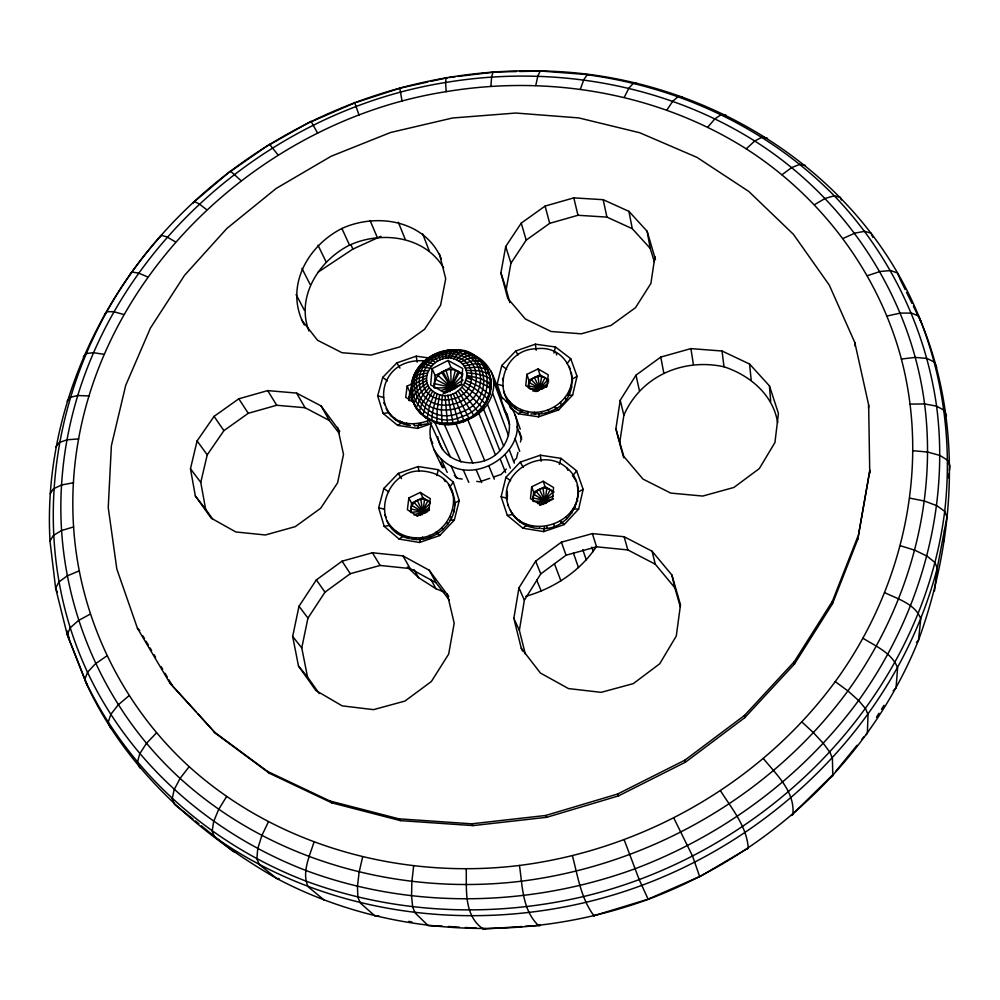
<?xml version="1.0" encoding="UTF-8"?>
<svg xmlns="http://www.w3.org/2000/svg" width="1000" height="1000" viewBox="0 0 1000 1000"><rect width="100%" height="100%" fill="white"/><g stroke="black" fill="none" stroke-linecap="round" stroke-linejoin="round"><path stroke-width="1.5" d="M50 541.087C42.838 413.25 100.975 287.438 194.275 201.513C287.213 115.625 413.688 67.688 540.25 71L542.663 71.013C700.638 73.787 857.85 167.338 918.737 316.087L920.913 321.538C962.837 422.8 955.487 538.7 918.5 640.2C870.45 760.05 768.438 854.25 648.188 899.35C528.337 943.125 390.288 938.562 276.762 878.487C197.5 832.975 126.025 768.988 87.025 684.925L67.2 634.562L55.637 588.212L50 541.087L53.238 535.525L61.525 530.55L73.587 526.938C59.513 311.913 239.988 123.787 446.163 91.662C548.787 74.538 657.862 92.938 746.25 148.863C821.4 196.988 878.3 272.6 901.375 359.025C930.413 469.613 902.075 590.075 835.238 681.612C760.775 782.763 643.775 849.613 519.462 865.45C402.013 879.8 277.738 846.675 189.163 766.65C121.862 705.175 79.45 617.987 73.587 526.938M854.775 345.788L854.812 342.525L829.3 285.125L793.438 234.338L748.775 191.438L696.95 157.363L639.712 132.738L578.763 117.912L515.825 113.038L452.525 118L390.487 132.525L331.238 156.2L276.225 188.425L226.887 228.438L184.537 275.338L150.438 328.05L125.725 385.312L111.388 445.688L108.238 507.537L116.838 569.05L137.438 628.263L169.9 683.1L215.75 733.525L269.488 773.325L331.75 802.85L400.438 820.625L473.038 825.6L546.7 817.3L618.475 795.9L685.425 762.2L744.837 717.613L794.438 664.05L832.45 603.8L857.738 539.375L869.837 470.375L857.738 539.375M442.125 467.062C436 453.438 426.337 438.5 431.45 423.025M868.575 408.025L868.65 404.925L854.812 342.525M508.537 506.075C495.55 473.45 542.35 445.138 567.137 468.212C591.575 488.4 572.175 530.388 541.587 528.55M507.475 494.137L507.3 499.513L506.488 497.525M550.375 411.3C586.475 399.087 574.3 343.438 536.05 348.775C498.488 349.438 489.038 406.325 528.15 413.663L527.4 411.5C516.625 409.288 506.962 401.662 503.537 391.025M451 358.4C458.225 337.825 486.213 360.85 489.162 373.425C500.5 404.95 461.938 434.45 432.962 421.75L431.812 420.288L432.425 412.413L437.15 393.75C411.6 382.013 437.65 347.575 458.462 360.863C479.338 373.225 456.538 403.738 437.15 393.75M466.05 380.375L479.3 386.662L489.762 394.65L490.375 378.725L487.475 369.338L477.962 367.075L465.25 368.088M420.188 367.475L420.275 365.438C429.487 354.062 444.75 348.175 459.225 350.213L461.087 351.287M943.988 541L944.262 536.337M944.538 531.675L944.725 528.562M422.45 514.763L424.538 499.412C417.137 497.85 409.263 504.825 411.037 512.45L429.438 510.262M411.525 389.2L411.163 393.638C415.75 429.637 462.025 430.538 482.713 408.013L487.337 398.587L491.1 387.463L490.4 379.038L490.887 380.288L489.162 373.425L485.45 365.887L489.162 373.425M490.875 86.35L491.613 77L493.038 71.988L516.475 71.562M431.262 366.125L425.938 364.263L421.012 364.538C394.938 392.325 430.062 432.1 462.212 416.5C496.175 406.287 496.087 353.1 457.962 350.1M445.55 358.438L446.138 353.4L447.762 350.163C487.562 344.562 497.788 400.588 460.575 412.388C424.85 429.225 394.875 379.375 429.275 357.625L435.312 362.438M432.125 368.638L430.65 384.9L445.225 393.025L461.3 384.787L462.688 368.475L448.1 360.45L432.125 368.638L435.112 375.575L434.012 387.7M442.3 395.112L441.413 410.2L442.062 423.025L440.275 423.862L426.388 418.312L416.312 407.675L420.7 397.912L429.312 387.438M437.8 436.825C441.825 465.562 482.475 470.938 499.875 450.725C508.95 440.975 512.238 426.287 506.763 413.925C496.712 394.562 497.013 365.763 474.462 355.538M532.762 500.925L533.638 492.088L531.675 486.8L543.162 481.25L553.55 487.512L552.425 499.387L540.875 504.975L530.5 498.65L531.675 486.8M489.2 393.725L486.938 401.6L477.812 411.525L477.275 413.65L476.737 412.388L470.812 418.288L468.8 417.938L463.587 421.737L463.738 420.275L453.2 393.7M464.95 420.238C485.662 415.412 500.125 391.087 490.938 371.037M526.9 374.338L525.75 385.625L535.85 391.525L547.112 386.112L548.212 374.8L538.112 368.938L526.9 374.338L528.837 380.175L528.475 388.013M469.263 353.85L469.375 352.8L467.587 352.55L463.425 353.762L456.138 359.712M413.638 866.038L411.875 881.663L411.55 896.137L412.7 907.125L415.125 912.938L428.263 925.725L442.212 926.125M934.513 590.925L937.237 568.2L946.975 516.987L944.7 511.325C952.288 445.275 943.75 377.75 918.737 316.087L911.538 313.1L900.375 313.075L887 316.038M948.562 477.85L949.1 473.4M949.463 470.425L950 465.962L947.75 460.35L939.95 455.462L927.75 452.062L913.088 450.712M410.462 511.887L411.55 503.113L408.837 497.938L420.262 492.425L430.262 498.663L428.862 510.462L417.388 516L407.388 509.712L408.837 497.938M507.725 504.1C520.462 543.987 585.438 525.662 577.225 485.288M408.725 400.225L409.787 391.863L407.137 386.138L412.7 383.462M407.137 386.138L405.7 397.362L414.237 402.512M527.4 411.5C550 416.737 576.138 396.488 571.3 372.45M486.938 401.6L487.337 398.587L484.6 395.95L473.85 387.912L465.1 382.825M408.35 536.775C451.825 547.388 475.238 479.05 425.75 471.45C384.513 464.812 366.125 528.538 409.4 538.675L408.35 536.775C399.575 534.7 391.725 529.15 387.337 521.213M410.8 538.837C433.275 543.575 457.875 523.2 454.562 499.8M654.925 256.575L650.9 283.45L635.487 307.7L611 325.438L581.325 333.812L551.175 331.512L525.325 318.988L507.725 298.35L500.9 272.875L505.712 246.5L521.237 223.113L545.1 206.088L573.8 197.875L603.188 199.688L628.925 211.35L647.138 231.275L655.475 259.637M620.237 400.225L615.887 428.738L623.8 456.438L643 479.1L670.713 493.088L702.712 496.062L733.913 487.45L759.325 468.575L774.95 442.5L778.438 413.425L769.45 385.887L749.587 364.038L722.025 351.012L690.9 348.612L660.775 357.075L636.013 375.138L620.237 400.225L623.862 415.238L619.6 443.363L623.713 457.762M538.5 390.962L539.712 388.65L541.65 376.5C535.638 375.45 529.087 379.55 528.275 385.788L542.65 388.963M533.263 500.312C531.925 492.987 539.85 486.887 546.775 488.35L544.812 503.812M433.8 449.212C466 503.812 553.713 439.487 500.688 396.287M543.75 531.6L564.2 524.587L578.638 509.087L583.15 489.375L576.625 470.812L560.938 458.35L540.337 455.2L520.237 462.125L505.9 477.287L501.138 496.763L507.312 515.413L522.888 528.212L543.75 531.6L544.487 527.112M525.275 653.913L519.375 630.312L524.362 600.188L540.775 573.9L566.062 555.212L596.55 546.812L627.812 549.925L655.288 564.212L674.812 587.737L680.312 606.812M513.837 618.387L518.95 587.825L535.65 561.15L561.375 542.175L592.375 533.612L624.15 536.737L652.062 551.2L671.9 575.025L680.5 604.788L676.287 636L659.725 663.763L633.288 683.625L601.15 692.35L568.462 688.575L540.413 673.025L521.287 648.312L513.837 618.387L519.375 630.312M431.812 420.288L423.013 415.037L426.1 403.812L432.7 391.125M509.812 302.613L506.238 289.288L510.938 263.225L526.213 240.125L549.7 223.337L577.975 215.275L606.912 217.113L632.275 228.675L650.225 248.4L654.287 261.637M510.125 407.35L518.3 413.812L538.625 416.825L539.188 413.925M439.663 394.6L437.188 409.375L436.8 421.987M319.237 693.55L307.55 677.062L301.762 647.887L307.95 618.112L324.988 592.15L350.275 573.713L380.112 565.45L410.175 568.575L436.062 582.75L449.175 599.9M447.275 593.825L454.188 623.25L448.675 654.087L431.388 681.488L404.95 701.062L373.537 709.638L342.163 705.863L315.812 690.462L298.488 666.025L292.663 636.438L299 606.237L316.363 579.888L342.088 561.175L372.413 552.762L402.95 555.9L429.225 570.237L448.738 596.538M535.775 85.475L537.825 76.062L540.25 71L590.138 74.8M308.913 330.95C295.788 296.8 318.962 260.525 349.513 245.15C381.375 230.625 424.6 235.888 443.65 267.875M304.288 324.975C284.3 287.775 306.775 246.3 341.9 228.475C377.163 212.387 425.438 220.475 441.438 259.163M362.6 857.062L359.113 872.3L357.45 886.425L357.875 897.225L360.312 903L375.012 916.012L378.8 915.888M212.6 518.95L205.637 509.188L200.763 482.388L207.237 454.85L223.912 430.65L248.263 413.3L276.712 405.262L305.113 407.738L329.312 420.462L339.3 433.438M538.625 416.825L558.562 409.95L572.638 395.075L577.062 376.275L570.725 358.688L555.462 346.987L535.375 344.188L515.775 350.962L501.788 365.538L497.125 384.113L502.125 398.85M337.625 427.4L343.5 454.387L337.6 482.837L320.662 508.275L295.25 526.65L265.375 534.975L235.812 531.962L211.213 518.188L195.338 495.95L190.463 468.8L197.087 440.913L214.075 416.388L238.825 398.787L267.712 390.613L296.55 393.075L321.087 405.925L339.812 431.3M436.875 475.662L438.288 469.7L418.175 466.538L398.275 473.4L383.825 488.462L378.638 507.812L384.2 526.35L399.137 539.087L419.5 542.475L439.738 535.513L454.3 520.125L459.25 500.55L453.338 482.1L438.288 469.7M517.95 452.312L516.525 458.188L513.45 461.425M520.462 442.025L521.525 437.625L519.65 432.113M456.7 387.6L434.725 387.975C432.062 376.637 444.8 366.825 455.4 370.262L449.925 391.788M553.888 353.025L555.462 346.987M559.325 464.387L560.938 458.35M431.6 423.525L417.5 428.4L397.65 425.375L383.088 413.425L377.675 395.838L382.738 377.375L396.838 362.887L416.238 356.175L429.825 358.113M448.288 358.25L450.938 351.438L453.875 349.913M419.5 542.475L420.7 538.462M409.288 400.763L409.075 397.438L411.562 392.238M417.5 428.4L419.038 424.025M313.938 842.237C309.625 856.175 301.5 872.387 308.087 886.725L324.25 900.138M580.4 89.113L583.763 79.75L587.188 74.75C679.775 87.188 768.675 128.787 834.275 195.812C889.287 253.137 925.512 327.463 936.575 406.138C950.075 509.8 919.262 616.125 858.6 700.5C802.412 776.925 723.562 835.275 634.987 868.787C529.738 907.175 411.325 909.7 305.912 870.487C226.825 839.975 156.975 785.75 110.85 714.312C14.162 565.05 44.787 364.363 161.363 235.3L166.9 236.912L175.338 241.8M213.612 731.488L267.5 771.4L329.963 801.012L398.875 818.825L471.712 823.812L545.65 815.475L617.675 794L684.862 760.175L744.488 715.438L794.262 661.7L832.412 601.263L857.775 536.638M428.088 385.288L418.762 394.462L413.9 403.375L412.188 398.775L415.087 393.462L420.188 388.088L427.2 382.962M455.4 370.262L458.188 371.438L451.138 387.375L447.4 392.175M434.812 392.587L429.462 406.15L427.188 417.962L426.388 418.312M420.538 515.475L427.863 500.737L424.538 499.412M268.387 821.9L261.788 835.713L257.738 848.725L256.863 858.85L259.262 864.538L276.762 878.487L279.237 878.662M536.213 391.5L539.712 388.65L545 377.725L541.65 376.5M542.925 504.525L550.212 489.675L546.775 488.35M412.512 381.737C408.162 393.162 413.462 407.875 423.013 415.037M624.263 97.3L628.925 88.112L633.362 83.263L636.85 83.413M458.188 371.438L459.462 372.225L451.138 387.375L443.15 393.925M411.637 387.725L410.925 388.988L416.35 382.9L426.55 378.038M226.612 796.538L218.688 809.375L213.612 821.612L212.175 831.287L214.562 836.938C337.35 923.575 502.15 937.138 641.6 885.45C782.288 833.35 899.125 714.75 937.237 568.2L934.938 562.487L927.138 556.188L915.025 550.288L900.487 545.75M623.862 415.238C640.913 376.112 683.138 357.837 724.013 366.788C749.85 375.262 773.213 394.762 777.675 422.75M426.788 375.513L416.725 378.888L411.4 384C413.15 373.225 420.188 364.162 428.6 357.663L429.275 357.625M876.475 717.237L878.975 713.263M881.475 709.3L883.975 705.337M414.625 375.875L412.6 379.05L417.7 374.913L427.388 373.013M525.825 596.312C553.95 588.325 580.363 571.05 596.538 546.4M50.163 493.812L53.362 488.875L61.562 484.975L73.513 482.738M422.488 363.938L425.538 360.637L433.162 364.162M666.85 110.025L672.825 101.15L678.25 96.538L682.275 96.85M55.95 447L59.05 442.638L67.038 439.787L78.713 438.9M449.9 486.85L453.338 482.1M567.1 363.625L570.725 358.688M453.638 358.888C456.325 354.888 461.613 348.2 466.838 352.512M430.863 389.4L421.438 404.762L419.363 411.587L420.788 413.713M189.163 766.65L180.087 778.388L174.125 789.75L172.2 798.925L174.562 804.513L192.987 819M572.9 475.637L576.625 470.812M67.112 401.163L70.062 397.375L77.737 395.525L89 395.938M763.487 758.65C776.65 774.95 794.912 791.263 792.913 814.3L791.3 815.487L833.625 773.962M835.562 771.575L857.013 745.288M861.875 739.312L863.825 736.925M470.812 418.288L473.525 415L458.125 391.05M83.375 356.838L86.112 353.575L93.387 352.688L104.1 354.325M707.688 127.238L714.925 118.812L721.325 114.55L725.888 115.062M104.438 314.45L106.912 311.7L113.688 311.7L123.75 314.5M417.25 516.15L430.425 503.088L427.863 500.737M532.863 391.112L539.712 388.65L547.612 379.95L545 377.725M206.588 209.613L199.1 203.825L194.275 201.513L192.812 202.987L230.463 171.075L240.987 180.625M916.388 642.463L918.5 640.2L920.763 618.8C915.375 604.025 897.788 598.95 884.812 592.712M506.287 469L501.175 474.412L494 476.887M129.938 274.438L132.113 272.15L138.312 272.987L147.6 276.875M156.512 732.85L146.463 743.363L139.75 753.763L137.413 762.375L139.762 767.913M159.525 237.162L161.363 235.3M699.262 876.963L748.275 848.088C746.637 826.087 731.875 808.763 720.575 790.9M476.962 358.05L481.875 361.25L473.462 360.562L462.438 364M893.138 690.8L896.038 688.012L897.613 667.925C892.075 653.05 875.638 646.112 862.987 638.263M746.25 148.863L754.712 141L762.05 137.2L767.125 137.988M539.675 505.213L552.888 492.05L550.212 489.675M865.65 734.987L867.35 733.5L868.037 714.7L865.675 708.875L858.6 700.5L847.887 690.913L835.238 681.612M128.975 695.738L118.15 704.938L110.85 714.312L108.175 722.35L110.5 727.825L112.837 729.75M522.888 528.212L526.35 525.425M830.7 777.55L832.812 775.863L832.412 758.288L830.025 752.438L823.375 743.438L813.475 732.725L801.912 721.988M458.462 360.863L467.137 355.575L473.988 355.05M782.013 174.737L791.65 167.6L799.887 164.35L805.462 165.475M747.25 848.838L748.275 848.088M445.037 395.275L447.488 423.375L448.013 424.575L452.975 423.025L455.887 423.862L458.425 421.987L450.538 394.562M399.137 539.087L403.837 535.662M518.3 413.812L522.025 411.238M229.412 172.2L269.525 144.25L278.137 155.075M106.825 655.95L95.412 663.787L87.65 672.087L84.725 679.513C128.363 772.475 210.225 844.412 305.663 880.987C394.15 913.9 491.788 918.1 583.462 896.562C765.238 853.25 921.025 700.075 944.7 511.325L936.85 505.725L924.613 501.087L909.9 498.162M318.312 272L352.9 249.075L380.938 236.312M443.45 392.45L463.062 380.012M397.65 425.375L402.663 422.238M428.263 358.188L433.387 355.087L437.663 360.975M529.963 389.062L539.712 388.65L547.987 383.638M571.987 379.338L577.062 376.275M413.963 515.013L422.675 511.65L429.275 507.762M814.475 204.688L825.2 198.4L834.275 195.812L840.325 197.312L841.388 199.963M454.075 503.488L459.25 500.55M553.275 495.875L537.762 503.512M460.588 362.3L467.388 358.85L475.938 357.362L478.175 357.875L485.975 367.125L481.475 361.637M270.262 144.338L311.038 121.3L317.65 133.2M90.188 614.138L78.375 620.575L70.3 627.762L67.2 634.562L87.025 684.925M577.925 492.163L583.15 489.375M426.688 380.538L419.462 384.65L414.2 389.2L411.188 393.95L412.188 398.775M435.112 375.575L450.962 367.45L463.025 374.1M411.55 503.113L422.887 497.638L430.35 502.287M533.638 492.088L545.05 486.562L554.087 492.025M423.625 360.775C366.512 357.675 372.275 441.887 429.837 420.138M528.837 380.175L539.975 374.812L548.775 379.913M455.887 423.862L463.075 420.487L463.587 421.737M843.112 238.45L854.837 233.137L864.7 231.325L871.175 233.263L872.788 237.275M312.312 121.25L354.925 102.788M79.112 570.925L67.088 575.95L58.85 582.038L55.637 588.212L57.325 592.188M489.688 478.363L479.637 481.825L476.737 481.362M867.438 275.7L880.062 271.488L890.625 270.55L897.487 272.987L899.1 277.038M356.4 102.312L400.575 88.012L427.762 82.025M440.188 359.812L437.788 353.05L448.475 350.288M440.913 390.538L462.038 384.3M572.425 855.75C577.837 876.25 580.9 898.263 593.913 915.713L647.9 899.262L699.663 876.575L692.588 856.162L673.875 818.162M464 365.95L475.975 363.663L484.988 365.087M413.462 423.812L414.475 425.938L426.887 423.875M543.575 413.425L549.087 411.925L548.387 409.75M529.25 382.475L539.712 388.65L546.7 386.95M430.788 81.363L447.4 77.713L446.05 77.625L445.613 82.5L446.163 91.662M553.387 498.988L544.788 500.712L533.362 501.488M507.312 515.413L513.212 514.388M384.2 526.35L390 525.375M593.913 915.713L594.9 915.588M487.438 386.613L490.625 386.213L491.1 387.463L490.725 383.7L480.55 378.612L466.85 375.325C473.312 381.9 483.537 382.337 490.337 388.725M522.087 926.513L483.113 929C463.562 915.175 466.712 889.737 466.225 868.875M448.925 77.525L455.062 76.787M458.125 76.425L494.913 72.013M506.012 401.463L508.9 401.112M383.088 413.425L389.162 412.713M901.375 359.025L915.35 357.4L926.988 358.475L934.463 362.062L936.663 367.562M442.587 352.362L438.55 352.8L439.062 354.038M530.938 413.963L542.188 413.8L541.475 411.637M447.125 350.65L456.625 350.588M567.975 395.387L572.638 395.075M440.275 423.862L447.488 423.375M525.138 926.325L540.363 925.413L538.65 925.662C522.212 910.05 522.537 886.25 519.462 865.45M466.15 370.4L479.412 370.75L489.288 373.913M410.7 400.7L413.537 400.575M519.562 71.5L542.663 71.013M910.163 404.113L924.587 403.938L936.575 406.138L944.25 410.363L946.475 415.925M572.812 508.95L578.638 509.087M450.012 519.975L454.3 520.125M428.35 370.588L419.225 371.05L414.513 374.263L415.962 373.762C415.737 366.05 424.588 366.675 429.65 368.275M448.4 926.488L459.237 927.138M465.425 927.5L476.262 928.15M482.45 928.512L485.538 928.7M466.688 372.825L476.062 373.75L484.1 375.75L490.375 378.725L490.887 380.288M386.163 408.5C390.487 417.925 400.1 424.55 410.387 425.5M538.7 528.488L532.987 527.825L532.225 525.875M235.95 851.925L233.212 851.575L201.3 825.713M462.2 479.075L457.837 478.387L454.375 475.55M549.312 501.438L533.05 497.962M410.825 508.963L426.887 512.413M408.85 921.363L411.85 921.912M434.375 383.65L451.138 387.375L454.888 389.038M378.638 507.812L384.412 509.188M400.575 88.012L399.75 87.812L402.088 101.337M409.075 397.438L411.962 398.137M501.138 496.763L507.088 498.25M377.675 395.838L383.663 397.475M497.125 384.113L502.938 385.788M466.637 377.863L471.45 379.275C468.688 407.475 418.562 406.987 422.975 376.413C425.962 348.5 475.538 348.925 471.45 379.275L466.788 376.6M475.825 357.15L478.175 357.875M648.188 899.35L639.163 879.55L624.212 839.9M510.375 510.238C514.163 518.913 522.575 525.087 531.638 527.388M482.713 408.013L462.2 387.325M443.113 351.325L442.262 352.575L442.837 358.963M407.287 566.987L418.6 577.688L436.012 588.75L444.375 592.1M433.387 355.087L437.788 353.05M435.513 379.325L451.138 387.375L452.962 389.538M411.9 505.513L425.15 513.45M534.05 494.5L547.075 502.2M410.125 394.15L412.75 395.675M469.375 352.8L473.25 355.412M463.812 385.15L475.75 394.3L484.787 403.237M383.825 488.462L388.688 491.95M505.9 477.287L510.637 480.825M382.738 377.375L387.475 380.925M501.788 365.538L506.688 369.35M555 407.125L558.562 409.95M195.387 820.925L198.938 823.8M440.812 462.35L441.7 465.125L444 467.025M438.013 375.412L451.138 387.375L452.55 389.775M169.9 683.1L196.025 711.688M267.5 771.4L269.488 773.325M560.988 521.45L564.2 524.587M459.462 372.225L462.55 375.3L451.138 387.375L451.688 390.112M137.438 628.263L139.762 630.575M329.963 801.012L331.75 802.85M414.113 502.525L422.675 511.65L420.838 499.288M536.237 491.5L546.287 503.375M531.375 379.6L539.712 388.65L537.975 376.413M198.1 713.988L215.75 733.525M460.288 389.312L477.812 411.525M398.875 818.825L400.438 820.625M298.488 666.025L307.55 677.062M437.788 533.112L439.738 535.513M292.663 636.438L301.762 647.887M301.5 319.788L317.562 340.275L341.975 352.713L371 355.062L400.062 346.825L424.538 329.312L440.562 305.325L445.712 278.725L439.363 253.65M195.338 495.95L205.637 509.188M190.463 468.8L200.763 482.388M299 606.237L307.95 618.112M471.712 823.812L473.038 825.6M504.338 410.613L506.763 413.925M197.087 440.913L207.237 454.85M316.363 579.888L324.988 592.15M214.075 416.388L223.912 430.65M342.088 561.175L350.275 573.713M238.825 398.787L248.263 413.3M487.825 381.838L490.625 386.213M441.637 372.312L451.138 387.375L450.775 369.613M398.275 473.4L401.488 478.6M267.712 390.613L276.712 405.262M372.413 552.762L380.112 565.45M396.838 362.887L399.975 368.088M572.413 475.213L574.45 478.663M142.925 635.9L144.5 638.575M146.088 641.237L148.45 645.25M150.037 647.913L151.613 650.575M153.988 654.587L155.562 657.25M161.088 666.587L162.675 669.262M165.037 673.263L167.413 677.262M168.988 679.925L172.15 685.263M520.237 462.125L523.337 467.375M296.55 393.075L305.113 407.738M545.65 815.475L546.7 817.3M515.775 350.962L518.05 354.9M402.95 555.9L410.175 568.575M391.075 526.638L392.163 528.562M414.05 569.625L418.6 577.688M321.087 405.925L329.312 420.462M384.9 515.1L386 517.05M395.962 531.163L397.038 533.075M453.738 495.95L448.5 484.412M401.8 534.587L402.863 536.5M430.887 579.45L436.012 588.75M429.225 570.237L436.062 582.75M415.35 537.612L416.388 539.513M455.75 392.525L468.8 417.938M422.5 537.075L423.512 538.987M296.087 294.562L304.475 310.4M547.612 379.95L548.65 381.938M429.513 535.188L430.513 537.087M443.038 371.512L451.138 387.375L446.025 370.312M301.95 268.438L310.2 284.587M436.075 532.013L437.062 533.925M420.262 492.425L422.887 497.638M441.925 527.688L442.887 529.625M413.312 401.75L416.312 407.675M389.8 413.625L390.863 415.763M383.787 402.713L384.85 404.862M899.638 278.387L905.138 289.513M906.5 292.3L912 303.438M913.363 306.225L920.913 321.538M446.825 522.413L447.775 524.35M394.562 417.875L395.613 420.012M400.25 421.075L401.287 423.2M450.55 516.388L451.5 518.337M318.038 245.3L326.025 261.737M406.637 423.088L407.663 425.213M417.225 500.375L422.675 511.65M539.35 489.325L544.788 500.712L543 488.225M452.975 509.875L453.913 511.838M534.412 377.488L539.712 388.65M521.287 648.312L522.5 650.875M453.975 503.15L454.913 505.125M444.113 479.5L445.062 481.525M420.438 423.237L421.438 425.363M451.7 490.15L452.638 492.15M453.55 496.488L454.487 498.475M441.7 465.125L443 467.912M440.938 458.8L447.238 472.413M430.213 437.925L432.788 443.475M427.275 421.362L428.25 423.5M451 465.8L456.538 477.987M341.9 228.475L349.513 245.15M428.475 418.738L442.562 449.475M351 244.875L352.9 249.075M434.525 421.85L450.5 457.238M463.1 469.562L468.787 482.388M444.125 423.9L460.95 462M518.95 587.825L524.362 600.188M370.025 220.4L377.212 237.213M476.163 469.725L481.662 482.575M455.85 423.7L472.8 463.2M617.675 794L618.475 795.9M467.725 419.65L484.712 460.7M425.087 360.737L425.588 361.95M488.975 466.262L494.288 479.162M536.688 580.013L541.3 591.263M448.1 360.45L450.962 367.45M514.325 515.7L515.125 517.663M535.65 561.15L540.775 573.9M506.7 490.788L507.512 492.788M398.338 222.262L405.125 239.088M519.438 520.25L520.225 522.2M478.9 413.462L495.387 454.787M500.4 459.487L505.538 472.488M525.487 523.688L526.263 525.638M483.612 409.237L499.875 450.725M505.238 455.05L510.3 468.1M422.675 233.875L429.125 250.613M487.562 404.412L503.638 446.087M509.363 450.025L514.362 463.15M554.475 563.85L560.95 580.938M539.388 526.712L540.125 528.663M492.738 393.512L508.562 435.6M515.075 438.75L519.725 451.312M493.9 381.962L509.625 424.475M546.675 526.175L547.388 528.112M509.487 404.462L511.05 408.775M517.05 426.675L521.65 439.375M506.112 396.85L506.912 399.038M515.112 414.9L520.25 429.162M509.963 402L510.75 404.175M553.763 524.263L554.475 526.213M359.1 115.237L354.6 102.425M502.55 378.375L503.35 380.6M561.375 542.175L566.062 555.212M514.938 406.275L515.712 408.45M543.162 481.25L545.05 486.562M560.375 521.062L561.062 523.025M520.825 409.487L521.587 411.65M573.413 553.062L578.462 567.537M566.225 516.712L566.9 518.675M534.375 412.225L535.112 414.387M582.788 549.612L586.225 559.825M571.075 511.388L571.737 513.375M574.712 505.325L575.363 507.312M500.9 272.875L506.238 289.288M591.812 547.125L593.237 551.55M567.137 468.212L567.812 470.275M577 498.762L577.65 500.775M538.112 368.938L539.975 374.812M592.375 533.612L596.55 546.812M577.85 492L578.5 494.025M575.163 478.925L575.812 480.975M554.837 406.637L555.513 408.825M505.712 246.5L510.938 263.225M560.538 402.438L561.213 404.637M565.262 397.337L565.925 399.538M556.013 352.638L556.688 354.925M568.825 391.538L569.475 393.75M521.237 223.113L526.213 240.125M571.062 385.275L571.712 387.5M571.9 378.825L572.537 381.062M569.3 366.413L569.95 368.675M684.862 760.175L685.425 762.2M624.15 536.737L627.812 549.925M545.1 206.088L549.7 223.337M615.887 428.738L619.237 441.9M67.225 630.95L69.475 639.938M652.062 551.2L655.288 564.212M452.975 423.025L447.8 395.087M573.8 197.875L577.975 215.275M671.9 575.025L674.812 587.737M636.013 375.138L639.375 390.487M603.188 199.688L606.912 217.113M628.925 211.35L632.275 228.675M660.775 357.075L663.737 372.688M647.138 231.275L650.225 248.4M744.488 715.438L744.837 717.613M418.175 466.538L418.888 471.025M690.9 348.612L693.375 364.375M416.238 356.175L417.175 362.125M540.337 455.2L541.15 461.25M535.375 344.188L536.175 350.2M722.025 351.012L724.013 366.788M749.587 364.038L751.137 379.675M769.45 385.887L770.688 401.275M794.262 661.7L794.438 664.05M868.65 404.925L869.762 473.3M832.412 601.263L832.45 603.8M61.562 484.975C54.55 594.263 99.162 704.613 180.087 778.388C271.413 861.413 399.888 895.938 521.337 881.2C649.963 864.938 771.038 795.7 847.887 690.913C907.188 608.7 937.487 505.075 924.587 403.938C910.55 296.537 846.025 198.675 754.712 141C663.575 83.637 551.275 64.8 445.613 82.5C248.625 113.7 73.838 281.475 61.562 484.975M480.55 378.612C481.037 415.675 417.062 423.375 416.35 382.9C416.337 346.312 479.325 338.65 480.55 378.612M476.3 377.287C476.7 410.175 419.925 417.038 419.263 381.1C418.612 348.475 475.688 342.35 476.3 377.287"/></g></svg>
